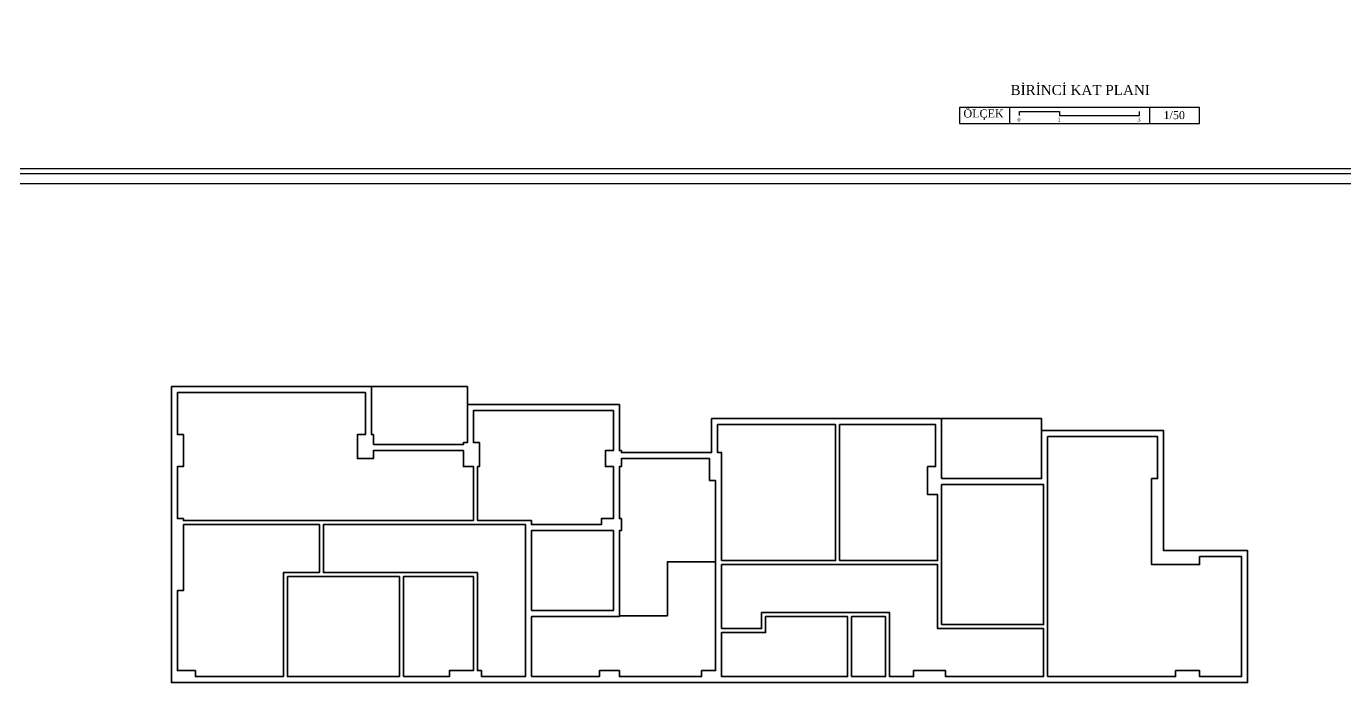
# Model space of a CAD drawing. Header units: centimetres. Extents: x -1107 to 35418, y 13584 to 18329.
# Drawn here: x 8350 to 11645, y 13589 to 15230 of the extents above; entities that cross this region are included whole.
import ezdxf

# ---------------------------------------------------------------- set-up
doc = ezdxf.new("R2010")
doc.units = ezdxf.units.CM
doc.layers.add('YLZ-ALAN HESABI', color=41, linetype='Continuous', lineweight=35)
doc.layers.add('YLZ-PAFTA', color=165, linetype='Continuous')
doc.layers.add('YLZ-YAZI', color=113, linetype='Continuous')
doc.styles.add('ARIAL', font='times.ttf')

msp = doc.modelspace()

# ---------------------------------------------------------------- linework, layer by layer
at = {"layer": 'YLZ-ALAN HESABI'}
for points in [[(8712.71, 14329.44), (9452.71, 14329.44), (9452.71, 14284.44), (9832.71, 14284.44), (9832.71, 14169.44), (9837.71, 14169.44), (9837.71, 14164.44), (10062.71, 14164.44), (10062.71, 14249.44), (10887.71, 14249.44), (10887.71, 14219.44), (11192.71, 14219.44), (11192.71, 13919.44), (11402.71, 13919.44), (11402.71, 13589.44), (8712.71, 13589.44), (8712.71, 14329.44)], [(8727.71, 14314.44), (8727.71, 14209.44), (8742.71, 14209.44), (8742.71, 14129.44), (8727.71, 14129.44), (8727.71, 13999.44), (8742.71, 13999.44), (8742.71, 13994.44), (9467.71, 13994.44), (9467.71, 14129.44), (9442.71, 14129.44), (9442.71, 14169.44), (9217.71, 14169.44), (9217.71, 14149.44), (9177.71, 14149.44), (9177.71, 14209.44), (9197.71, 14209.44), (9197.71, 14314.44), (8727.71, 14314.44)], [(9217.71, 14184.44), (9217.71, 14209.44), (9212.71, 14209.44), (9212.71, 14329.44), (9452.71, 14329.44), (9452.71, 14189.44), (9442.71, 14189.44), (9442.71, 14184.44), (9217.71, 14184.44)], [(9477.71, 13994.44), (9612.71, 13994.44), (9612.71, 13984.44), (9787.71, 13984.44), (9787.71, 13999.44), (9817.71, 13999.44), (9817.71, 14129.44), (9797.71, 14129.44), (9797.71, 14169.44), (9817.71, 14169.44), (9817.71, 14269.44), (9467.71, 14269.44), (9467.71, 14189.44), (9482.71, 14189.44), (9482.71, 14129.44), (9477.71, 14129.44), (9477.71, 13994.44)], [(10087.71, 13894.44), (10372.71, 13894.44), (10372.71, 14234.44), (10077.71, 14234.44), (10077.71, 14164.44), (10087.71, 14164.44), (10087.71, 13894.44)], [(10382.71, 13894.44), (10627.71, 13894.44), (10627.71, 14059.44), (10602.71, 14059.44), (10602.71, 14129.44), (10622.71, 14129.44), (10622.71, 14234.44), (10382.71, 14234.44), (10382.71, 13894.44)], [(10637.71, 14099.44), (10637.71, 14249.44), (10887.71, 14249.44), (10887.71, 14099.44), (10637.71, 14099.44)], [(10902.71, 13604.44), (11222.71, 13604.44), (11222.71, 13619.44), (11282.71, 13619.44), (11282.71, 13604.44), (11387.71, 13604.44), (11387.71, 13904.44), (11282.71, 13904.44), (11282.71, 13884.44), (11162.71, 13884.44), (11162.71, 14099.44), (11177.71, 14099.44), (11177.71, 14204.44), (10902.71, 14204.44), (10902.71, 13604.44)], [(9832.71, 13756.44), (9952.71, 13756.44), (9952.71, 13891.44), (10072.71, 13891.44), (10072.71, 14094.44), (10057.71, 14094.44), (10057.71, 14149.44), (9837.71, 14149.44), (9837.71, 14129.44), (9832.71, 14129.44), (9832.71, 13999.44), (9837.71, 13999.44), (9837.71, 13969.44), (9832.71, 13969.44), (9832.71, 13756.44)], [(10637.71, 13734.44), (10892.71, 13734.44), (10892.71, 14084.44), (10637.71, 14084.44), (10637.71, 13734.44)], [(8742.71, 13984.44), (8742.71, 13819.44), (8727.71, 13819.44), (8727.71, 13619.44), (8772.71, 13619.44), (8772.71, 13604.44), (8992.71, 13604.44), (8992.71, 13864.44), (9082.71, 13864.44), (9082.71, 13984.44), (8742.71, 13984.44)], [(9487.71, 13604.44), (9597.71, 13604.44), (9597.71, 13984.44), (9092.71, 13984.44), (9092.71, 13864.44), (9477.71, 13864.44), (9477.71, 13619.44), (9487.71, 13619.44), (9487.71, 13604.44)], [(9612.71, 13769.44), (9612.71, 13969.44), (9817.71, 13969.44), (9817.71, 13769.44), (9612.71, 13769.44)], [(9612.71, 13604.44), (9612.71, 13754.44), (9832.71, 13754.44), (9832.71, 13756.44), (9952.71, 13756.44), (9952.71, 13891.44), (10072.71, 13891.44), (10072.71, 13619.44), (10037.71, 13619.44), (10037.71, 13604.44), (9832.71, 13604.44), (9832.71, 13619.44), (9782.71, 13619.44), (9782.71, 13604.44), (9612.71, 13604.44)], [(10087.71, 13724.44), (10187.71, 13724.44), (10187.71, 13764.44), (10507.71, 13764.44), (10507.71, 13604.44), (10567.71, 13604.44), (10567.71, 13619.44), (10647.71, 13619.44), (10647.71, 13604.44), (10892.71, 13604.44), (10892.71, 13724.44), (10627.71, 13724.44), (10627.71, 13884.44), (10087.71, 13884.44), (10087.71, 13724.44)], [(9002.71, 13854.44), (9002.71, 13604.44), (9282.71, 13604.44), (9282.71, 13854.44), (9002.71, 13854.44)], [(9292.71, 13604.44), (9407.71, 13604.44), (9407.71, 13619.44), (9467.71, 13619.44), (9467.71, 13854.44), (9292.71, 13854.44), (9292.71, 13604.44)], [(10087.71, 13714.44), (10087.71, 13604.44), (10402.71, 13604.44), (10402.71, 13754.44), (10197.71, 13754.44), (10197.71, 13714.44), (10087.71, 13714.44)], [(10412.71, 13604.44), (10497.71, 13604.44), (10497.71, 13754.44), (10412.71, 13754.44), (10412.71, 13604.44)]]:
    msp.add_lwpolyline(points, dxfattribs=at)
at = {"layer": 'YLZ-PAFTA'}
for p, q in [((10807.71, 15026.94), (10807.71, 14986.94)), ((11157.71, 15026.94), (11157.71, 14986.94))]:
    msp.add_line(p, q, dxfattribs=at)
for points in [[(4942.71, 14836.94), (18347.71, 14836.94), (18347.71, 17086.94), (4942.71, 17086.94)], [(4967.71, 14861.94), (18322.71, 14861.94), (18322.71, 17061.94), (4967.71, 17061.94)], [(4980.21, 14874.44), (18310.21, 14874.44), (18310.21, 17049.44), (4980.21, 17049.44)], [(10682.71, 15026.94), (10682.71, 14986.94), (11282.71, 14986.94), (11282.71, 15026.94)]]:
    msp.add_lwpolyline(points, close=True, dxfattribs=at)
msp.add_lwpolyline([(10832.68, 15006.86), (10832.68, 15016.86), (10932.68, 15016.86), (10932.68, 15006.86), (11132.68, 15006.86), (11132.68, 15016.86)], dxfattribs=at)

# ---------------------------------------------------------------- texts
at = {"layer": 'YLZ-YAZI', "style": 'ARIAL'}
for s, insert, char_height, attachment_point in [('\\pxqc,t7;BİRİNCİ KAT PLANI', (10786.26, 15082.97), 25, 1), ('ÖLÇEK', (10793.03, 15021.84), 20, 3), ('0', (10835.13, 15001.61), 10, 3), ('1', (10935.13, 15001.61), 10, 3), ('3', (11135.13, 15001.61), 10, 3), ('1/50', (11246.09, 15017.7), 20, 3)]:
    msp.add_mtext_dynamic_manual_height_columns(s, width=395.9616, gutter_width=12.5, heights=[0], dxfattribs=dict(at, insert=insert, char_height=char_height, attachment_point=attachment_point))

doc.saveas('drawing.dxf')
